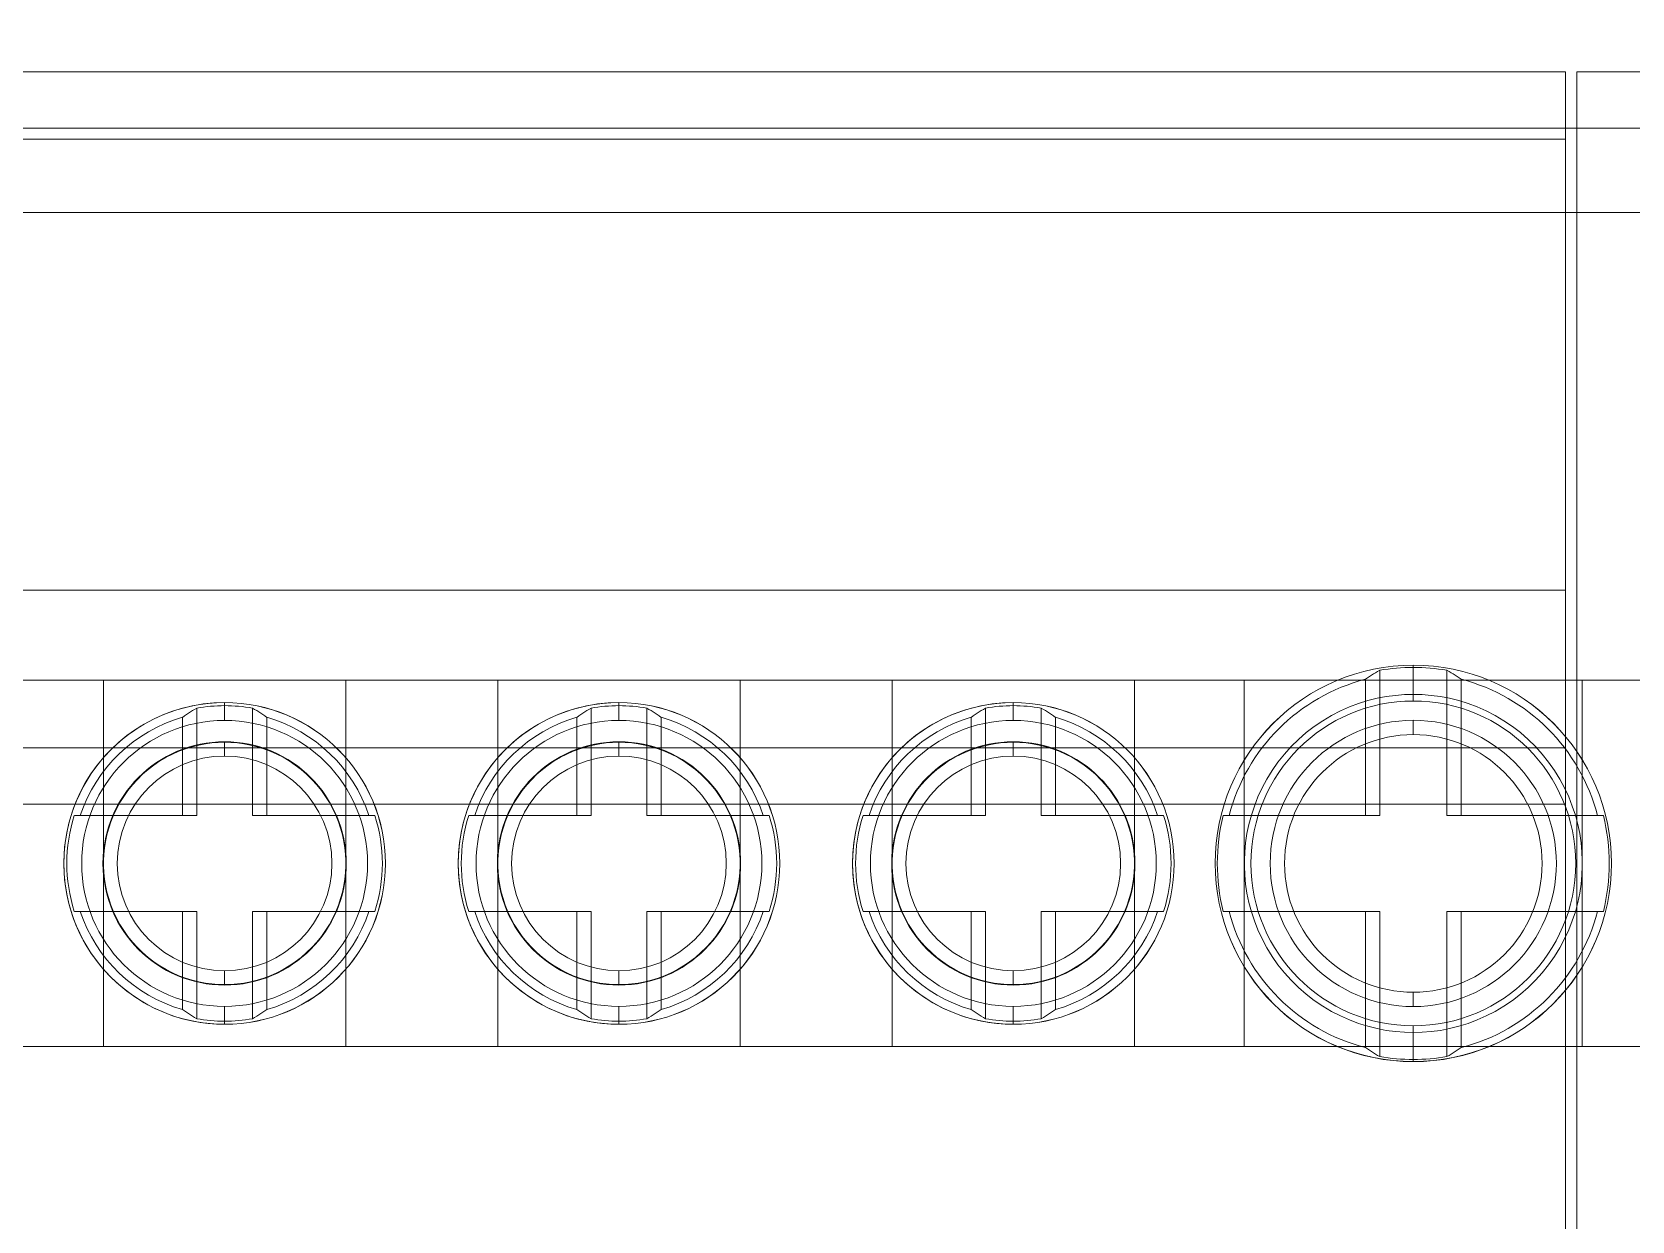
# Model space of a CAD drawing. Header units: millimetres. Extents: x 37984 to 70752, y 14140 to 37584.
# Drawn here: x 39497.72 to 39526.12, y 35981.36 to 36002.46 of the extents above; entities that cross this region are included whole.
import ezdxf

# ---------------------------------------------------------------- set-up
doc = ezdxf.new("R2010")
doc.units = ezdxf.units.MM
doc.set_wipeout_variables(frame=1)
doc.layers.add('000-PI-Oprema', color=30, linetype='Continuous', lineweight=5)
doc.layers.add('004-PI-DIN Šina', color=3, linetype='Continuous')

# ---------------------------------------------------------------- blocks, each defined once
blk = doc.blocks.new('*U860')
at = {"layer": '004-PI-DIN Šina'}
blk.add_lwpolyline([(510, -17.5), (510, 17.5), (0, 17.5), (0, -17.5)], close=True, dxfattribs=at)
blk.add_lwpolyline([(0, 12.5), (510, 12.5)], dxfattribs=at)
blk = doc.blocks.new('2P ERICO distri_563720')
blk.add_wipeout([(44946.537, 36899.761), (45076.137, 36899.761), (45076.137, 36851.433), (45073.337, 36851.433), (45073.337, 36857.671), (45068.637, 36857.671), (45068.637, 36856.671), (44954.037, 36856.671), (44954.037, 36857.671), (44949.337, 36857.671), (44949.337, 36851.433), (44946.537, 36851.433)]).dxf.layer = '000-PI-Oprema'
at = {"layer": '000-PI-Oprema'}
for p, q in [((44966.537, 36859.271), (44966.537, 36895.061)), ((44966.737, 36885.871), (44966.737, 36865.871)), ((44968.729, 36874.083), (44968.693, 36874.06)), ((44968.766, 36874.105), (44968.729, 36874.083)), ((44968.803, 36874.127), (44968.766, 36874.105)), ((44968.84, 36874.149), (44968.803, 36874.127)), ((44968.84, 36871.572), (44968.84, 36874.149)), ((44969.437, 36874.238), (44969.437, 36874.237)), ((44969.437, 36873.603), (44969.437, 36874.238)), ((44969.437, 36874.201), (44969.437, 36874.237)), ((44970.07, 36874.127), (44970.033, 36874.149)), ((44970.033, 36871.572), (44970.033, 36874.149)), ((44970.107, 36874.105), (44970.07, 36874.127)), ((44970.144, 36874.083), (44970.107, 36874.105)), ((44970.18, 36874.06), (44970.144, 36874.083)), ((44949.737, 36873.971), (44966.537, 36873.971)), ((44966.437, 36873.971), (44966.437, 36867.471)), ((44966.537, 36873.971), (44966.737, 36873.971)), ((44966.737, 36873.971), (45073.337, 36873.971)), ((44968.621, 36874.014), (44968.586, 36873.99)), ((44968.586, 36871.572), (44968.586, 36873.99)), ((44968.657, 36874.037), (44968.621, 36874.014)), ((44968.693, 36874.06), (44968.657, 36874.037)), ((44970.216, 36874.037), (44970.18, 36874.06)), ((44970.252, 36874.014), (44970.216, 36874.037)), ((44970.287, 36873.99), (44970.252, 36874.014)), ((44970.287, 36871.572), (44970.287, 36873.99)), ((44972.437, 36873.971), (44972.437, 36867.471)), ((44974.387, 36873.971), (44974.387, 36867.471)), ((44978.687, 36873.971), (44978.687, 36867.471)), ((44981.387, 36873.971), (44981.387, 36867.471)), ((44985.687, 36873.971), (44985.687, 36867.471)), ((44988.387, 36873.971), (44988.387, 36867.471)), ((44992.687, 36873.971), (44992.687, 36867.471)), ((44968.465, 36873.559), (44968.302, 36873.498)), ((44968.629, 36873.61), (44968.465, 36873.559)), ((44968.793, 36873.651), (44968.629, 36873.61)), ((44968.957, 36873.683), (44968.793, 36873.651)), ((44969.119, 36873.704), (44968.957, 36873.683)), ((44969.279, 36873.717), (44969.119, 36873.704)), ((44969.437, 36873.721), (44969.279, 36873.717)), ((44969.594, 36873.717), (44969.437, 36873.721)), ((44969.437, 36873.721), (44969.437, 36873.721)), ((44969.754, 36873.704), (44969.594, 36873.717)), ((44969.916, 36873.683), (44969.754, 36873.704)), ((44970.08, 36873.651), (44969.916, 36873.683)), ((44970.244, 36873.61), (44970.08, 36873.651)), ((44970.408, 36873.559), (44970.244, 36873.61)), ((44970.571, 36873.498), (44970.408, 36873.559)), ((44976.537, 36873.576), (44976.537, 36873.576)), ((44976.537, 36873.258), (44976.537, 36873.576)), ((44976.537, 36873.521), (44976.537, 36873.576)), ((44983.537, 36873.576), (44983.537, 36873.576)), ((44983.537, 36873.258), (44983.537, 36873.576)), ((44983.537, 36873.521), (44983.537, 36873.576)), ((44990.537, 36873.576), (44990.537, 36873.576)), ((44990.537, 36873.258), (44990.537, 36873.576)), ((44990.537, 36873.521), (44990.537, 36873.576)), ((44967.829, 36873.254), (44967.679, 36873.153)), ((44967.983, 36873.346), (44967.829, 36873.254)), ((44968.141, 36873.427), (44967.983, 36873.346)), ((44968.302, 36873.498), (44968.141, 36873.427)), ((44969.437, 36873.261), (44969.437, 36873.261)), ((44969.437, 36873.007), (44969.437, 36873.261)), ((44970.732, 36873.427), (44970.571, 36873.498)), ((44970.89, 36873.346), (44970.732, 36873.427)), ((44971.044, 36873.254), (44970.89, 36873.346)), ((44971.194, 36873.153), (44971.044, 36873.254)), ((44975.823, 36873.338), (44975.787, 36873.314)), ((44975.787, 36871.572), (44975.787, 36873.314)), ((44975.858, 36873.363), (44975.823, 36873.338)), ((44975.894, 36873.386), (44975.858, 36873.363)), ((44975.931, 36873.41), (44975.894, 36873.386)), ((44975.967, 36873.432), (44975.931, 36873.41)), ((44976.004, 36873.455), (44975.967, 36873.432)), ((44976.041, 36873.477), (44976.004, 36873.455)), ((44976.041, 36871.572), (44976.041, 36873.477)), ((44977.069, 36873.455), (44977.032, 36873.477)), ((44977.032, 36871.572), (44977.032, 36873.477)), ((44977.106, 36873.432), (44977.069, 36873.455)), ((44977.143, 36873.41), (44977.106, 36873.432)), ((44977.179, 36873.386), (44977.143, 36873.41)), ((44977.215, 36873.363), (44977.179, 36873.386)), ((44977.251, 36873.338), (44977.215, 36873.363)), ((44977.286, 36873.314), (44977.251, 36873.338)), ((44977.286, 36871.572), (44977.286, 36873.314)), ((44982.823, 36873.338), (44982.787, 36873.314)), ((44982.787, 36871.572), (44982.787, 36873.314)), ((44982.858, 36873.363), (44982.823, 36873.338)), ((44982.894, 36873.386), (44982.858, 36873.363)), ((44982.931, 36873.41), (44982.894, 36873.386)), ((44982.967, 36873.432), (44982.931, 36873.41)), ((44983.004, 36873.455), (44982.967, 36873.432)), ((44983.041, 36873.477), (44983.004, 36873.455)), ((44983.041, 36871.572), (44983.041, 36873.477)), ((44984.069, 36873.455), (44984.032, 36873.477)), ((44984.032, 36871.572), (44984.032, 36873.477)), ((44984.106, 36873.432), (44984.069, 36873.455)), ((44984.143, 36873.41), (44984.106, 36873.432)), ((44984.179, 36873.386), (44984.143, 36873.41)), ((44984.215, 36873.363), (44984.179, 36873.386)), ((44984.251, 36873.338), (44984.215, 36873.363)), ((44984.286, 36873.314), (44984.251, 36873.338)), ((44984.286, 36871.572), (44984.286, 36873.314)), ((44989.787, 36873.314), (44989.823, 36873.338)), ((44989.787, 36873.314), (44989.787, 36871.572)), ((44989.823, 36873.338), (44989.858, 36873.363)), ((44989.858, 36873.363), (44989.894, 36873.386)), ((44989.894, 36873.386), (44989.931, 36873.41)), ((44989.931, 36873.41), (44989.967, 36873.432)), ((44989.967, 36873.432), (44990.004, 36873.455)), ((44990.004, 36873.455), (44990.041, 36873.477)), ((44990.041, 36873.477), (44990.041, 36871.572)), ((44991.032, 36873.477), (44991.069, 36873.455)), ((44991.032, 36873.477), (44991.032, 36871.572)), ((44991.069, 36873.455), (44991.106, 36873.432)), ((44991.106, 36873.432), (44991.143, 36873.41)), ((44991.143, 36873.41), (44991.179, 36873.386)), ((44991.179, 36873.386), (44991.215, 36873.363)), ((44991.215, 36873.363), (44991.251, 36873.338)), ((44991.251, 36873.338), (44991.286, 36873.314)), ((44991.286, 36873.314), (44991.286, 36871.572)), ((44967.536, 36873.042), (44967.399, 36872.923)), ((44967.679, 36873.153), (44967.536, 36873.042)), ((44971.337, 36873.042), (44971.194, 36873.153)), ((44971.474, 36872.923), (44971.337, 36873.042)), ((44967.269, 36872.795), (44967.148, 36872.66)), ((44967.399, 36872.923), (44967.269, 36872.795)), ((44971.604, 36872.795), (44971.474, 36872.923)), ((44971.726, 36872.66), (44971.604, 36872.795)), ((44975.611, 36872.662), (44975.499, 36872.604)), ((44975.726, 36872.713), (44975.611, 36872.662)), ((44975.843, 36872.756), (44975.726, 36872.713)), ((44975.96, 36872.792), (44975.843, 36872.756)), ((44976.077, 36872.822), (44975.96, 36872.792)), ((44976.194, 36872.844), (44976.077, 36872.822)), ((44976.31, 36872.859), (44976.194, 36872.844)), ((44976.424, 36872.868), (44976.31, 36872.859)), ((44976.537, 36872.871), (44976.424, 36872.868)), ((44976.537, 36872.88), (44976.537, 36872.88)), ((44976.537, 36872.626), (44976.537, 36872.88)), ((44976.537, 36872.871), (44976.537, 36872.871)), ((44976.649, 36872.868), (44976.537, 36872.871)), ((44976.763, 36872.859), (44976.649, 36872.868)), ((44976.879, 36872.844), (44976.763, 36872.859)), ((44976.996, 36872.822), (44976.879, 36872.844)), ((44977.113, 36872.792), (44976.996, 36872.822)), ((44977.23, 36872.756), (44977.113, 36872.792)), ((44977.347, 36872.713), (44977.23, 36872.756)), ((44977.462, 36872.662), (44977.347, 36872.713)), ((44977.575, 36872.604), (44977.462, 36872.662)), ((44982.611, 36872.662), (44982.499, 36872.604)), ((44982.726, 36872.713), (44982.611, 36872.662)), ((44982.843, 36872.756), (44982.726, 36872.713)), ((44982.96, 36872.792), (44982.843, 36872.756)), ((44983.077, 36872.822), (44982.96, 36872.792)), ((44983.194, 36872.844), (44983.077, 36872.822)), ((44983.31, 36872.859), (44983.194, 36872.844)), ((44983.424, 36872.868), (44983.31, 36872.859)), ((44983.537, 36872.871), (44983.424, 36872.868)), ((44983.537, 36872.88), (44983.537, 36872.88)), ((44983.537, 36872.626), (44983.537, 36872.88)), ((44983.537, 36872.871), (44983.537, 36872.871)), ((44983.649, 36872.868), (44983.537, 36872.871)), ((44983.763, 36872.859), (44983.649, 36872.868)), ((44983.879, 36872.844), (44983.763, 36872.859)), ((44983.996, 36872.822), (44983.879, 36872.844)), ((44984.113, 36872.792), (44983.996, 36872.822)), ((44984.23, 36872.756), (44984.113, 36872.792)), ((44984.347, 36872.713), (44984.23, 36872.756)), ((44984.462, 36872.662), (44984.347, 36872.713)), ((44984.575, 36872.604), (44984.462, 36872.662)), ((44989.611, 36872.662), (44989.499, 36872.604)), ((44989.726, 36872.713), (44989.611, 36872.662)), ((44989.843, 36872.756), (44989.726, 36872.713)), ((44989.96, 36872.792), (44989.843, 36872.756)), ((44990.077, 36872.822), (44989.96, 36872.792)), ((44990.194, 36872.844), (44990.077, 36872.822)), ((44990.31, 36872.859), (44990.194, 36872.844)), ((44990.424, 36872.868), (44990.31, 36872.859)), ((44990.537, 36872.871), (44990.424, 36872.868)), ((44990.537, 36872.88), (44990.537, 36872.88)), ((44990.537, 36872.626), (44990.537, 36872.88)), ((44990.537, 36872.871), (44990.537, 36872.871)), ((44990.649, 36872.868), (44990.537, 36872.871)), ((44990.763, 36872.859), (44990.649, 36872.868)), ((44990.879, 36872.844), (44990.763, 36872.859)), ((44990.996, 36872.822), (44990.879, 36872.844)), ((44991.113, 36872.792), (44990.996, 36872.822)), ((44991.23, 36872.756), (44991.113, 36872.792)), ((44991.347, 36872.713), (44991.23, 36872.756)), ((44991.462, 36872.662), (44991.347, 36872.713)), ((44991.575, 36872.604), (44991.462, 36872.662)), ((44967.035, 36872.519), (44966.931, 36872.371)), ((44967.148, 36872.66), (44967.035, 36872.519)), ((44971.839, 36872.519), (44971.726, 36872.66)), ((44971.942, 36872.371), (44971.839, 36872.519)), ((44975.179, 36872.389), (44975.081, 36872.304)), ((44975.282, 36872.467), (44975.179, 36872.389)), ((44975.389, 36872.539), (44975.282, 36872.467)), ((44975.499, 36872.604), (44975.389, 36872.539)), ((44977.685, 36872.539), (44977.575, 36872.604)), ((44977.791, 36872.467), (44977.685, 36872.539)), ((44977.894, 36872.389), (44977.791, 36872.467)), ((44977.992, 36872.304), (44977.894, 36872.389)), ((44982.179, 36872.389), (44982.081, 36872.304)), ((44982.282, 36872.467), (44982.179, 36872.389)), ((44982.389, 36872.539), (44982.282, 36872.467)), ((44982.499, 36872.604), (44982.389, 36872.539)), ((44984.685, 36872.539), (44984.575, 36872.604)), ((44984.791, 36872.467), (44984.685, 36872.539)), ((44984.894, 36872.389), (44984.791, 36872.467)), ((44984.992, 36872.304), (44984.894, 36872.389)), ((44989.179, 36872.389), (44989.081, 36872.304)), ((44989.282, 36872.467), (44989.179, 36872.389)), ((44989.389, 36872.539), (44989.282, 36872.467)), ((44989.499, 36872.604), (44989.389, 36872.539)), ((44991.685, 36872.539), (44991.575, 36872.604)), ((44991.791, 36872.467), (44991.685, 36872.539)), ((44991.894, 36872.389), (44991.791, 36872.467)), ((44991.992, 36872.304), (44991.894, 36872.389)), ((44966.837, 36872.218), (44966.753, 36872.062)), ((44966.931, 36872.371), (44966.837, 36872.218)), ((44972.036, 36872.218), (44971.942, 36872.371)), ((44972.12, 36872.062), (44972.036, 36872.218)), ((44974.901, 36872.117), (44974.82, 36872.016)), ((44974.988, 36872.213), (44974.901, 36872.117)), ((44975.081, 36872.304), (44974.988, 36872.213)), ((44978.085, 36872.213), (44977.992, 36872.304)), ((44978.172, 36872.117), (44978.085, 36872.213)), ((44978.253, 36872.016), (44978.172, 36872.117)), ((44981.901, 36872.117), (44981.82, 36872.016)), ((44981.988, 36872.213), (44981.901, 36872.117)), ((44982.081, 36872.304), (44981.988, 36872.213)), ((44985.085, 36872.213), (44984.992, 36872.304)), ((44985.172, 36872.117), (44985.085, 36872.213)), ((44985.253, 36872.016), (44985.172, 36872.117)), ((44988.901, 36872.117), (44988.82, 36872.016)), ((44988.988, 36872.213), (44988.901, 36872.117)), ((44989.081, 36872.304), (44988.988, 36872.213)), ((44992.085, 36872.213), (44991.992, 36872.304)), ((44992.172, 36872.117), (44992.085, 36872.213)), ((44992.253, 36872.016), (44992.172, 36872.117)), ((44966.679, 36871.902), (44966.615, 36871.74)), ((44966.753, 36872.062), (44966.679, 36871.902)), ((44972.194, 36871.902), (44972.12, 36872.062)), ((44972.258, 36871.74), (44972.194, 36871.902)), ((44974.746, 36871.911), (44974.678, 36871.803)), ((44974.82, 36872.016), (44974.746, 36871.911)), ((44978.327, 36871.911), (44978.253, 36872.016)), ((44978.395, 36871.803), (44978.327, 36871.911)), ((44981.746, 36871.911), (44981.678, 36871.803)), ((44981.82, 36872.016), (44981.746, 36871.911)), ((44985.327, 36871.911), (44985.253, 36872.016)), ((44985.395, 36871.803), (44985.327, 36871.911)), ((44988.746, 36871.911), (44988.678, 36871.803)), ((44988.82, 36872.016), (44988.746, 36871.911)), ((44992.327, 36871.911), (44992.253, 36872.016)), ((44992.395, 36871.803), (44992.327, 36871.911)), ((44968.84, 36871.572), (44966.063, 36871.572)), ((44966.561, 36871.577), (44966.517, 36871.413)), ((44966.615, 36871.74), (44966.561, 36871.577)), ((44972.81, 36871.572), (44970.033, 36871.572)), ((44972.312, 36871.577), (44972.258, 36871.74)), ((44972.356, 36871.413), (44972.312, 36871.577)), ((44976.041, 36871.572), (44973.869, 36871.572)), ((44974.564, 36871.577), (44974.518, 36871.462)), ((44974.618, 36871.691), (44974.564, 36871.577)), ((44974.678, 36871.803), (44974.618, 36871.691)), ((44979.204, 36871.572), (44977.032, 36871.572)), ((44978.455, 36871.691), (44978.395, 36871.803)), ((44978.509, 36871.577), (44978.455, 36871.691)), ((44978.555, 36871.462), (44978.509, 36871.577)), ((44983.041, 36871.572), (44980.869, 36871.572)), ((44981.564, 36871.577), (44981.518, 36871.462)), ((44981.618, 36871.691), (44981.564, 36871.577)), ((44981.678, 36871.803), (44981.618, 36871.691)), ((44986.204, 36871.572), (44984.032, 36871.572)), ((44985.455, 36871.691), (44985.395, 36871.803)), ((44985.509, 36871.577), (44985.455, 36871.691)), ((44985.555, 36871.462), (44985.509, 36871.577)), ((44990.041, 36871.572), (44987.869, 36871.572)), ((44988.564, 36871.577), (44988.518, 36871.462)), ((44988.618, 36871.691), (44988.564, 36871.577)), ((44988.678, 36871.803), (44988.618, 36871.691)), ((44993.204, 36871.572), (44991.032, 36871.572)), ((44992.455, 36871.691), (44992.395, 36871.803)), ((44992.509, 36871.577), (44992.455, 36871.691)), ((44992.555, 36871.462), (44992.509, 36871.577)), ((44966.484, 36871.25), (44966.459, 36871.088)), ((44966.517, 36871.413), (44966.484, 36871.25)), ((44972.39, 36871.25), (44972.356, 36871.413)), ((44972.414, 36871.088), (44972.39, 36871.25)), ((44974.479, 36871.346), (44974.447, 36871.229)), ((44974.518, 36871.462), (44974.479, 36871.346)), ((44978.594, 36871.346), (44978.555, 36871.462)), ((44978.626, 36871.229), (44978.594, 36871.346)), ((44981.479, 36871.346), (44981.447, 36871.229)), ((44981.518, 36871.462), (44981.479, 36871.346)), ((44985.594, 36871.346), (44985.555, 36871.462)), ((44985.626, 36871.229), (44985.594, 36871.346)), ((44988.479, 36871.346), (44988.447, 36871.229)), ((44988.518, 36871.462), (44988.479, 36871.346)), ((44992.594, 36871.346), (44992.555, 36871.462)), ((44992.626, 36871.229), (44992.594, 36871.346)), ((44966.459, 36871.088), (44966.444, 36870.929)), ((44972.429, 36870.929), (44972.414, 36871.088)), ((44974.404, 36870.998), (44974.393, 36870.884)), ((44974.423, 36871.113), (44974.404, 36870.998)), ((44974.447, 36871.229), (44974.423, 36871.113)), ((44978.651, 36871.113), (44978.626, 36871.229)), ((44978.669, 36870.998), (44978.651, 36871.113)), ((44978.68, 36870.884), (44978.669, 36870.998)), ((44981.404, 36870.998), (44981.393, 36870.884)), ((44981.423, 36871.113), (44981.404, 36870.998)), ((44981.447, 36871.229), (44981.423, 36871.113)), ((44985.651, 36871.113), (44985.626, 36871.229)), ((44985.669, 36870.998), (44985.651, 36871.113)), ((44985.68, 36870.884), (44985.669, 36870.998)), ((44988.404, 36870.998), (44988.393, 36870.884)), ((44988.423, 36871.113), (44988.404, 36870.998)), ((44988.447, 36871.229), (44988.423, 36871.113)), ((44992.651, 36871.113), (44992.626, 36871.229)), ((44992.669, 36870.998), (44992.651, 36871.113)), ((44992.68, 36870.884), (44992.669, 36870.998)), ((44966.444, 36870.929), (44966.437, 36870.771)), ((44966.437, 36870.757), (44966.437, 36870.771)), ((44966.437, 36870.743), (44966.437, 36870.757)), ((44966.437, 36870.728), (44966.437, 36870.743)), ((44966.437, 36870.714), (44966.437, 36870.728)), ((44966.437, 36870.7), (44966.437, 36870.714)), ((44966.437, 36870.686), (44966.437, 36870.7)), ((44966.437, 36870.671), (44966.437, 36870.686)), ((44972.436, 36870.771), (44972.429, 36870.929)), ((44972.436, 36870.771), (44972.436, 36870.757)), ((44972.436, 36870.757), (44972.436, 36870.743)), ((44972.436, 36870.743), (44972.436, 36870.728)), ((44972.436, 36870.728), (44972.436, 36870.714)), ((44972.436, 36870.714), (44972.436, 36870.7)), ((44972.436, 36870.7), (44972.436, 36870.686)), ((44972.436, 36870.686), (44972.436, 36870.671)), ((44974.393, 36870.884), (44974.387, 36870.771)), ((44974.387, 36870.757), (44974.387, 36870.771)), ((44974.387, 36870.743), (44974.387, 36870.757)), ((44974.387, 36870.728), (44974.387, 36870.743)), ((44974.387, 36870.714), (44974.387, 36870.728)), ((44974.387, 36870.7), (44974.387, 36870.714)), ((44974.387, 36870.686), (44974.387, 36870.7)), ((44974.387, 36870.671), (44974.387, 36870.686)), ((44978.686, 36870.771), (44978.68, 36870.884)), ((44978.686, 36870.771), (44978.686, 36870.757)), ((44978.686, 36870.757), (44978.686, 36870.743)), ((44978.686, 36870.743), (44978.686, 36870.728)), ((44978.686, 36870.728), (44978.686, 36870.714)), ((44978.686, 36870.714), (44978.686, 36870.7)), ((44978.686, 36870.7), (44978.686, 36870.686)), ((44978.686, 36870.686), (44978.686, 36870.671)), ((44981.393, 36870.884), (44981.387, 36870.771)), ((44981.387, 36870.757), (44981.387, 36870.771)), ((44981.387, 36870.743), (44981.387, 36870.757)), ((44981.387, 36870.728), (44981.387, 36870.743)), ((44981.387, 36870.714), (44981.387, 36870.728)), ((44981.387, 36870.7), (44981.387, 36870.714)), ((44981.387, 36870.686), (44981.387, 36870.7)), ((44981.387, 36870.671), (44981.387, 36870.686)), ((44985.686, 36870.771), (44985.68, 36870.884)), ((44985.686, 36870.771), (44985.686, 36870.757)), ((44985.686, 36870.757), (44985.686, 36870.743)), ((44985.686, 36870.743), (44985.686, 36870.728)), ((44985.686, 36870.728), (44985.686, 36870.714)), ((44985.686, 36870.714), (44985.686, 36870.7)), ((44985.686, 36870.7), (44985.686, 36870.686)), ((44985.686, 36870.686), (44985.686, 36870.671)), ((44988.393, 36870.884), (44988.387, 36870.771)), ((44988.387, 36870.757), (44988.387, 36870.771)), ((44988.387, 36870.743), (44988.387, 36870.757)), ((44988.387, 36870.728), (44988.387, 36870.743)), ((44988.387, 36870.714), (44988.387, 36870.728)), ((44988.387, 36870.7), (44988.387, 36870.714)), ((44988.387, 36870.686), (44988.387, 36870.7)), ((44988.387, 36870.671), (44988.387, 36870.686)), ((44992.686, 36870.771), (44992.68, 36870.884)), ((44992.686, 36870.771), (44992.686, 36870.757)), ((44992.686, 36870.757), (44992.686, 36870.743)), ((44992.686, 36870.743), (44992.686, 36870.728)), ((44992.686, 36870.728), (44992.686, 36870.714)), ((44992.686, 36870.714), (44992.686, 36870.7)), ((44992.686, 36870.7), (44992.686, 36870.686)), ((44992.686, 36870.686), (44992.686, 36870.671)), ((44966.437, 36870.671), (44966.444, 36870.514)), ((44966.444, 36870.514), (44966.459, 36870.354)), ((44972.414, 36870.354), (44972.429, 36870.514)), ((44972.429, 36870.514), (44972.436, 36870.671)), ((44974.387, 36870.671), (44974.393, 36870.559)), ((44974.393, 36870.559), (44974.404, 36870.445)), ((44974.404, 36870.445), (44974.423, 36870.329)), ((44978.651, 36870.329), (44978.669, 36870.445)), ((44978.669, 36870.445), (44978.68, 36870.559)), ((44978.68, 36870.559), (44978.686, 36870.671)), ((44981.387, 36870.671), (44981.393, 36870.559)), ((44981.393, 36870.559), (44981.404, 36870.445)), ((44981.404, 36870.445), (44981.423, 36870.329)), ((44985.651, 36870.329), (44985.669, 36870.445)), ((44985.669, 36870.445), (44985.68, 36870.559)), ((44985.68, 36870.559), (44985.686, 36870.671)), ((44988.387, 36870.671), (44988.393, 36870.559)), ((44988.393, 36870.559), (44988.404, 36870.445)), ((44988.404, 36870.445), (44988.423, 36870.329)), ((44992.651, 36870.329), (44992.669, 36870.445)), ((44992.669, 36870.445), (44992.68, 36870.559)), ((44992.68, 36870.559), (44992.686, 36870.671)), ((44966.459, 36870.354), (44966.484, 36870.192)), ((44966.484, 36870.192), (44966.517, 36870.029)), ((44972.356, 36870.029), (44972.39, 36870.192)), ((44972.39, 36870.192), (44972.414, 36870.354)), ((44974.423, 36870.329), (44974.447, 36870.213)), ((44974.447, 36870.213), (44974.479, 36870.097)), ((44978.594, 36870.097), (44978.626, 36870.213)), ((44978.626, 36870.213), (44978.651, 36870.329)), ((44981.423, 36870.329), (44981.447, 36870.213)), ((44981.447, 36870.213), (44981.479, 36870.097)), ((44985.594, 36870.097), (44985.626, 36870.213)), ((44985.626, 36870.213), (44985.651, 36870.329)), ((44988.423, 36870.329), (44988.447, 36870.213)), ((44988.447, 36870.213), (44988.479, 36870.097)), ((44992.594, 36870.097), (44992.626, 36870.213)), ((44992.626, 36870.213), (44992.651, 36870.329)), ((44966.063, 36869.87), (44968.84, 36869.87)), ((44966.517, 36870.029), (44966.561, 36869.866)), ((44966.561, 36869.866), (44966.615, 36869.702)), ((44968.586, 36867.452), (44968.586, 36869.87)), ((44968.84, 36867.293), (44968.84, 36869.87)), ((44970.033, 36867.293), (44970.033, 36869.87)), ((44970.033, 36869.87), (44972.81, 36869.87)), ((44970.287, 36867.452), (44970.287, 36869.87)), ((44972.258, 36869.702), (44972.312, 36869.866)), ((44972.312, 36869.866), (44972.356, 36870.029)), ((44973.869, 36869.87), (44976.041, 36869.87)), ((44974.479, 36870.097), (44974.518, 36869.98)), ((44974.518, 36869.98), (44974.564, 36869.865)), ((44974.564, 36869.865), (44974.618, 36869.751)), ((44975.787, 36868.129), (44975.787, 36869.87)), ((44976.041, 36867.966), (44976.041, 36869.87)), ((44977.032, 36867.966), (44977.032, 36869.87)), ((44977.032, 36869.87), (44979.204, 36869.87)), ((44977.286, 36868.129), (44977.286, 36869.87)), ((44978.455, 36869.751), (44978.509, 36869.865)), ((44978.509, 36869.865), (44978.555, 36869.98)), ((44978.555, 36869.98), (44978.594, 36870.097)), ((44980.869, 36869.87), (44983.041, 36869.87)), ((44981.479, 36870.097), (44981.518, 36869.98)), ((44981.518, 36869.98), (44981.564, 36869.865)), ((44981.564, 36869.865), (44981.618, 36869.751)), ((44982.787, 36868.129), (44982.787, 36869.87)), ((44983.041, 36867.966), (44983.041, 36869.87)), ((44984.032, 36867.966), (44984.032, 36869.87)), ((44984.032, 36869.87), (44986.204, 36869.87)), ((44984.286, 36868.129), (44984.286, 36869.87)), ((44985.455, 36869.751), (44985.509, 36869.865)), ((44985.509, 36869.865), (44985.555, 36869.98)), ((44985.555, 36869.98), (44985.594, 36870.097)), ((44987.869, 36869.87), (44990.041, 36869.87)), ((44988.479, 36870.097), (44988.518, 36869.98)), ((44988.518, 36869.98), (44988.564, 36869.865)), ((44988.564, 36869.865), (44988.618, 36869.751)), ((44989.787, 36869.87), (44989.787, 36868.129)), ((44990.041, 36869.87), (44990.041, 36867.966)), ((44991.032, 36869.87), (44993.204, 36869.87)), ((44991.032, 36869.87), (44991.032, 36867.966)), ((44991.286, 36869.87), (44991.286, 36868.129)), ((44992.455, 36869.751), (44992.509, 36869.865)), ((44992.509, 36869.865), (44992.555, 36869.98)), ((44992.555, 36869.98), (44992.594, 36870.097)), ((44966.615, 36869.702), (44966.679, 36869.54)), ((44966.679, 36869.54), (44966.753, 36869.381)), ((45056.137, 36869.671), (44966.737, 36869.671)), ((44972.12, 36869.381), (44972.194, 36869.54)), ((44972.194, 36869.54), (44972.258, 36869.702)), ((44974.618, 36869.751), (44974.678, 36869.64)), ((44974.678, 36869.64), (44974.746, 36869.531)), ((44978.327, 36869.531), (44978.395, 36869.64)), ((44978.395, 36869.64), (44978.455, 36869.751)), ((44981.618, 36869.751), (44981.678, 36869.64)), ((44981.678, 36869.64), (44981.746, 36869.531)), ((44985.327, 36869.531), (44985.395, 36869.64)), ((44985.395, 36869.64), (44985.455, 36869.751)), ((44988.618, 36869.751), (44988.678, 36869.64)), ((44988.678, 36869.64), (44988.746, 36869.531)), ((44992.327, 36869.531), (44992.395, 36869.64)), ((44992.395, 36869.64), (44992.455, 36869.751)), ((44966.753, 36869.381), (44966.837, 36869.224)), ((44972.036, 36869.224), (44972.12, 36869.381)), ((44974.746, 36869.531), (44974.82, 36869.426)), ((44974.82, 36869.426), (44974.901, 36869.325)), ((44974.901, 36869.325), (44974.988, 36869.229)), ((44978.085, 36869.229), (44978.172, 36869.325)), ((44978.172, 36869.325), (44978.253, 36869.426)), ((44978.253, 36869.426), (44978.327, 36869.531)), ((44981.746, 36869.531), (44981.82, 36869.426)), ((44981.82, 36869.426), (44981.901, 36869.325)), ((44981.901, 36869.325), (44981.988, 36869.229)), ((44985.085, 36869.229), (44985.172, 36869.325)), ((44985.172, 36869.325), (44985.253, 36869.426)), ((44985.253, 36869.426), (44985.327, 36869.531)), ((44988.746, 36869.531), (44988.82, 36869.426)), ((44988.82, 36869.426), (44988.901, 36869.325)), ((44988.901, 36869.325), (44988.988, 36869.229)), ((44992.085, 36869.229), (44992.172, 36869.325)), ((44992.172, 36869.325), (44992.253, 36869.426)), ((44992.253, 36869.426), (44992.327, 36869.531)), ((44966.837, 36869.224), (44966.931, 36869.071)), ((44966.931, 36869.071), (44967.035, 36868.924)), ((44971.839, 36868.924), (44971.942, 36869.071)), ((44971.942, 36869.071), (44972.036, 36869.224)), ((44974.988, 36869.229), (44975.081, 36869.139)), ((44975.081, 36869.139), (44975.179, 36869.054)), ((44975.179, 36869.054), (44975.282, 36868.975)), ((44975.282, 36868.975), (44975.389, 36868.903)), ((44977.685, 36868.903), (44977.791, 36868.975)), ((44977.791, 36868.975), (44977.894, 36869.054)), ((44977.894, 36869.054), (44977.992, 36869.139)), ((44977.992, 36869.139), (44978.085, 36869.229)), ((44981.988, 36869.229), (44982.081, 36869.139)), ((44982.081, 36869.139), (44982.179, 36869.054)), ((44982.179, 36869.054), (44982.282, 36868.975)), ((44982.282, 36868.975), (44982.389, 36868.903)), ((44984.685, 36868.903), (44984.791, 36868.975)), ((44984.791, 36868.975), (44984.894, 36869.054)), ((44984.894, 36869.054), (44984.992, 36869.139)), ((44984.992, 36869.139), (44985.085, 36869.229)), ((44988.988, 36869.229), (44989.081, 36869.139)), ((44989.081, 36869.139), (44989.179, 36869.054)), ((44989.179, 36869.054), (44989.282, 36868.975)), ((44989.282, 36868.975), (44989.389, 36868.903)), ((44991.685, 36868.903), (44991.791, 36868.975)), ((44991.791, 36868.975), (44991.894, 36869.054)), ((44991.894, 36869.054), (44991.992, 36869.139)), ((44991.992, 36869.139), (44992.085, 36869.229)), ((44967.035, 36868.924), (44967.148, 36868.782)), ((44967.148, 36868.782), (44967.269, 36868.647)), ((44971.604, 36868.647), (44971.726, 36868.782)), ((44971.726, 36868.782), (44971.839, 36868.924)), ((44975.389, 36868.903), (44975.499, 36868.838)), ((44975.499, 36868.838), (44975.611, 36868.78)), ((44975.611, 36868.78), (44975.726, 36868.73)), ((44975.726, 36868.73), (44975.843, 36868.686)), ((44975.843, 36868.686), (44975.96, 36868.65)), ((44976.537, 36868.816), (44976.537, 36868.562)), ((44977.113, 36868.65), (44977.23, 36868.686)), ((44977.23, 36868.686), (44977.347, 36868.73)), ((44977.347, 36868.73), (44977.462, 36868.78)), ((44977.462, 36868.78), (44977.575, 36868.838)), ((44977.575, 36868.838), (44977.685, 36868.903)), ((44982.389, 36868.903), (44982.499, 36868.838)), ((44982.499, 36868.838), (44982.611, 36868.78)), ((44982.611, 36868.78), (44982.726, 36868.73)), ((44982.726, 36868.73), (44982.843, 36868.686)), ((44982.843, 36868.686), (44982.96, 36868.65)), ((44983.537, 36868.816), (44983.537, 36868.562)), ((44984.113, 36868.65), (44984.23, 36868.686)), ((44984.23, 36868.686), (44984.347, 36868.73)), ((44984.347, 36868.73), (44984.462, 36868.78)), ((44984.462, 36868.78), (44984.575, 36868.838)), ((44984.575, 36868.838), (44984.685, 36868.903)), ((44989.389, 36868.903), (44989.499, 36868.838)), ((44989.499, 36868.838), (44989.611, 36868.78)), ((44989.611, 36868.78), (44989.726, 36868.73)), ((44989.726, 36868.73), (44989.843, 36868.686)), ((44989.843, 36868.686), (44989.96, 36868.65)), ((44990.537, 36868.816), (44990.537, 36868.562)), ((44991.113, 36868.65), (44991.23, 36868.686)), ((44991.23, 36868.686), (44991.347, 36868.73)), ((44991.347, 36868.73), (44991.462, 36868.78)), ((44991.462, 36868.78), (44991.575, 36868.838)), ((44991.575, 36868.838), (44991.685, 36868.903)), ((44966.737, 36868.671), (44966.737, 36868.671)), ((45056.137, 36868.671), (44966.737, 36868.671)), ((45056.137, 36868.671), (44966.737, 36868.671)), ((44967.269, 36868.647), (44967.399, 36868.52)), ((44967.399, 36868.52), (44967.536, 36868.4)), ((44969.437, 36868.435), (44969.437, 36868.181)), ((44971.337, 36868.4), (44971.474, 36868.52)), ((44971.474, 36868.52), (44971.604, 36868.647)), ((44975.96, 36868.65), (44976.077, 36868.621)), ((44976.077, 36868.621), (44976.194, 36868.599)), ((44976.194, 36868.599), (44976.31, 36868.583)), ((44976.31, 36868.583), (44976.424, 36868.574)), ((44976.424, 36868.574), (44976.537, 36868.571)), ((44976.537, 36868.571), (44976.649, 36868.574)), ((44976.537, 36868.571), (44976.537, 36868.571)), ((44976.537, 36868.562), (44976.537, 36868.562)), ((44976.649, 36868.574), (44976.763, 36868.583)), ((44976.763, 36868.583), (44976.879, 36868.599)), ((44976.879, 36868.599), (44976.996, 36868.621)), ((44976.996, 36868.621), (44977.113, 36868.65)), ((44982.96, 36868.65), (44983.077, 36868.621)), ((44983.077, 36868.621), (44983.194, 36868.599)), ((44983.194, 36868.599), (44983.31, 36868.583)), ((44983.31, 36868.583), (44983.424, 36868.574)), ((44983.424, 36868.574), (44983.537, 36868.571)), ((44983.537, 36868.571), (44983.649, 36868.574)), ((44983.537, 36868.571), (44983.537, 36868.571)), ((44983.537, 36868.562), (44983.537, 36868.562)), ((44983.649, 36868.574), (44983.763, 36868.583)), ((44983.763, 36868.583), (44983.879, 36868.599)), ((44983.879, 36868.599), (44983.996, 36868.621)), ((44983.996, 36868.621), (44984.113, 36868.65)), ((44989.96, 36868.65), (44990.077, 36868.621)), ((44990.077, 36868.621), (44990.194, 36868.599)), ((44990.194, 36868.599), (44990.31, 36868.583)), ((44990.31, 36868.583), (44990.424, 36868.574)), ((44990.424, 36868.574), (44990.537, 36868.571)), ((44990.537, 36868.571), (44990.649, 36868.574)), ((44990.537, 36868.571), (44990.537, 36868.571)), ((44990.537, 36868.562), (44990.537, 36868.562)), ((44990.649, 36868.574), (44990.763, 36868.583)), ((44990.763, 36868.583), (44990.879, 36868.599)), ((44990.879, 36868.599), (44990.996, 36868.621)), ((44990.996, 36868.621), (44991.113, 36868.65)), ((44967.536, 36868.4), (44967.679, 36868.29)), ((44967.679, 36868.29), (44967.829, 36868.188)), ((44967.829, 36868.188), (44967.983, 36868.097)), ((44969.437, 36868.181), (44969.437, 36868.181)), ((44970.89, 36868.097), (44971.044, 36868.188)), ((44971.044, 36868.188), (44971.194, 36868.29)), ((44971.194, 36868.29), (44971.337, 36868.4)), ((44975.823, 36868.104), (44975.787, 36868.129)), ((44976.537, 36868.184), (44976.537, 36867.866)), ((44977.286, 36868.129), (44977.251, 36868.104)), ((44982.823, 36868.104), (44982.787, 36868.129)), ((44983.537, 36868.184), (44983.537, 36867.866)), ((44984.286, 36868.129), (44984.251, 36868.104)), ((44989.787, 36868.129), (44989.823, 36868.104)), ((44990.537, 36868.184), (44990.537, 36867.866)), ((44991.251, 36868.104), (44991.286, 36868.129)), ((44967.983, 36868.097), (44968.141, 36868.015)), ((44968.141, 36868.015), (44968.302, 36867.944)), ((44968.302, 36867.944), (44968.465, 36867.883)), ((44968.465, 36867.883), (44968.629, 36867.832)), ((44969.437, 36867.839), (44969.437, 36867.204)), ((44970.244, 36867.832), (44970.408, 36867.883)), ((44970.408, 36867.883), (44970.571, 36867.944)), ((44970.571, 36867.944), (44970.732, 36868.015)), ((44970.732, 36868.015), (44970.89, 36868.097)), ((44975.858, 36868.08), (44975.823, 36868.104)), ((44975.894, 36868.056), (44975.858, 36868.08)), ((44975.931, 36868.033), (44975.894, 36868.056)), ((44975.967, 36868.01), (44975.931, 36868.033)), ((44976.004, 36867.988), (44975.967, 36868.01)), ((44976.041, 36867.966), (44976.004, 36867.988)), ((44976.537, 36867.921), (44976.537, 36867.867)), ((44976.537, 36867.866), (44976.537, 36867.867)), ((44977.069, 36867.988), (44977.032, 36867.966)), ((44977.106, 36868.01), (44977.069, 36867.988)), ((44977.143, 36868.033), (44977.106, 36868.01)), ((44977.179, 36868.056), (44977.143, 36868.033)), ((44977.215, 36868.08), (44977.179, 36868.056)), ((44977.251, 36868.104), (44977.215, 36868.08)), ((44982.858, 36868.08), (44982.823, 36868.104)), ((44982.894, 36868.056), (44982.858, 36868.08)), ((44982.931, 36868.033), (44982.894, 36868.056)), ((44982.967, 36868.01), (44982.931, 36868.033)), ((44983.004, 36867.988), (44982.967, 36868.01)), ((44983.041, 36867.966), (44983.004, 36867.988)), ((44983.537, 36867.921), (44983.537, 36867.867)), ((44983.537, 36867.866), (44983.537, 36867.867)), ((44984.069, 36867.988), (44984.032, 36867.966)), ((44984.106, 36868.01), (44984.069, 36867.988)), ((44984.143, 36868.033), (44984.106, 36868.01)), ((44984.179, 36868.056), (44984.143, 36868.033)), ((44984.215, 36868.08), (44984.179, 36868.056)), ((44984.251, 36868.104), (44984.215, 36868.08)), ((44989.823, 36868.104), (44989.858, 36868.08)), ((44989.858, 36868.08), (44989.894, 36868.056)), ((44989.894, 36868.056), (44989.931, 36868.033)), ((44989.931, 36868.033), (44989.967, 36868.01)), ((44989.967, 36868.01), (44990.004, 36867.988)), ((44990.004, 36867.988), (44990.041, 36867.966)), ((44990.537, 36867.921), (44990.537, 36867.867)), ((44990.537, 36867.866), (44990.537, 36867.867)), ((44991.032, 36867.966), (44991.069, 36867.988)), ((44991.069, 36867.988), (44991.106, 36868.01)), ((44991.106, 36868.01), (44991.143, 36868.033)), ((44991.143, 36868.033), (44991.179, 36868.056)), ((44991.179, 36868.056), (44991.215, 36868.08)), ((44991.215, 36868.08), (44991.251, 36868.104)), ((44968.629, 36867.832), (44968.793, 36867.791)), ((44968.793, 36867.791), (44968.957, 36867.76)), ((44968.957, 36867.76), (44969.119, 36867.738)), ((44969.119, 36867.738), (44969.279, 36867.725)), ((44969.279, 36867.725), (44969.437, 36867.721)), ((44969.437, 36867.721), (44969.594, 36867.725)), ((44969.437, 36867.721), (44969.437, 36867.721)), ((44969.594, 36867.725), (44969.754, 36867.738)), ((44969.754, 36867.738), (44969.916, 36867.76)), ((44969.916, 36867.76), (44970.08, 36867.791)), ((44970.08, 36867.791), (44970.244, 36867.832)), ((44949.737, 36867.471), (44966.537, 36867.471)), ((44966.537, 36867.471), (44966.737, 36867.471)), ((44966.737, 36867.471), (44966.737, 36867.471)), ((45056.137, 36867.471), (44966.737, 36867.471)), ((44968.621, 36867.428), (44968.586, 36867.452)), ((44968.657, 36867.405), (44968.621, 36867.428)), ((44968.693, 36867.382), (44968.657, 36867.405)), ((44968.729, 36867.359), (44968.693, 36867.382)), ((44968.766, 36867.337), (44968.729, 36867.359)), ((44968.803, 36867.315), (44968.766, 36867.337)), ((44968.84, 36867.293), (44968.803, 36867.315)), ((44970.07, 36867.315), (44970.033, 36867.293)), ((44970.107, 36867.337), (44970.07, 36867.315)), ((44970.144, 36867.359), (44970.107, 36867.337)), ((44970.18, 36867.382), (44970.144, 36867.359)), ((44970.216, 36867.405), (44970.18, 36867.382)), ((44970.252, 36867.428), (44970.216, 36867.405)), ((44970.287, 36867.452), (44970.252, 36867.428)), ((44969.437, 36867.242), (44969.437, 36867.205)), ((44969.437, 36867.204), (44969.437, 36867.205)), ((44966.737, 36865.871), (44966.737, 36857.871)), ((44966.737, 36865.871), (44966.737, 36865.871)), ((45056.137, 36865.871), (44966.737, 36865.871)), ((44966.537, 36859.171), (44954.037, 36859.171)), ((44966.537, 36856.671), (44966.537, 36859.271)), ((44966.537, 36859.271), (44966.537, 36859.271)), ((44966.737, 36859.171), (44966.537, 36859.171)), ((45068.637, 36859.171), (44966.737, 36859.171)), ((44966.537, 36857.671), (44954.037, 36857.671)), ((44966.737, 36857.671), (44966.537, 36857.671)), ((44966.737, 36857.871), (44966.737, 36856.671)), ((44966.737, 36857.871), (44966.737, 36857.871)), ((45056.137, 36857.871), (44966.737, 36857.871)), ((45068.637, 36857.671), (44966.737, 36857.671)), ((44966.537, 36856.671), (44954.037, 36856.671)), ((44966.537, 36856.671), (44966.537, 36856.671)), ((44966.737, 36856.671), (44966.737, 36856.671)), ((45056.137, 36856.671), (44966.737, 36856.671))]:
    blk.add_line(p, q, dxfattribs=at)
for centre, radius, start, end in [((44969.437, 36870.721), 3.517, 90, 270), ((44969.437, 36870.721), 3.516, 90, 270), ((44969.437, 36870.721), 3.479, 90, 99.8783), ((44969.437, 36870.721), 3.517, 270, 90), ((44969.437, 36870.721), 3.516, 270, 90), ((44969.437, 36870.721), 3.479, 80.1217, 90), ((44969.437, 36870.721), 3.378, 104.5887, 165.4113), ((44969.437, 36870.721), 3.378, 14.5887, 75.4113), ((44969.437, 36870.721), 2.882, 90, 270), ((44969.437, 36870.721), 2.882, 270, 90), ((44976.537, 36870.721), 2.855, 90, 269.9999), ((44976.537, 36870.721), 2.854, 90, 270), ((44976.537, 36870.721), 2.8, 90, 100.1893), ((44976.537, 36870.721), 2.855, 269.9999, 90), ((44976.537, 36870.721), 2.854, 270, 90), ((44976.537, 36870.721), 2.8, 79.8107, 90), ((44983.537, 36870.721), 2.855, 90, 269.9999), ((44983.537, 36870.721), 2.854, 90, 270), ((44983.537, 36870.721), 2.8, 90, 100.1893), ((44983.537, 36870.721), 2.855, 269.9999, 90), ((44983.537, 36870.721), 2.854, 270, 90), ((44983.537, 36870.721), 2.8, 79.8107, 90), ((44990.537, 36870.721), 2.855, 90, 269.9999), ((44990.537, 36870.721), 2.854, 90, 270), ((44990.537, 36870.721), 2.8, 90, 100.1893), ((44990.537, 36870.721), 2.855, 269.9999, 90), ((44990.537, 36870.721), 2.854, 270, 90), ((44990.537, 36870.721), 2.8, 79.8107, 90), ((44969.437, 36870.721), 2.54, 90, 270), ((44969.437, 36870.721), 2.54, 270, 90), ((44976.537, 36870.721), 2.699, 106.1198, 161.6214), ((44976.537, 36870.721), 2.537, 90, 270), ((44976.537, 36870.721), 2.537, 270, 90), ((44976.537, 36870.721), 2.699, 18.3786, 73.8802), ((44983.537, 36870.721), 2.699, 106.1198, 161.6214), ((44983.537, 36870.721), 2.537, 90, 270), ((44983.537, 36870.721), 2.537, 270, 90), ((44983.537, 36870.721), 2.699, 18.3786, 73.8802), ((44990.537, 36870.721), 2.699, 106.1198, 161.6214), ((44990.537, 36870.721), 2.537, 90, 270), ((44990.537, 36870.721), 2.537, 270, 90), ((44990.537, 36870.721), 2.699, 18.3786, 73.8802), ((44969.437, 36870.721), 2.286, 90, 270), ((44969.437, 36870.721), 2.286, 270, 90), ((44976.537, 36870.721), 2.159, 90, 270), ((44976.537, 36870.721), 2.159, 270, 90), ((44983.537, 36870.721), 2.159, 90, 270), ((44983.537, 36870.721), 2.159, 270, 90), ((44990.537, 36870.721), 2.159, 90, 270), ((44990.537, 36870.721), 2.159, 270, 90), ((44976.537, 36870.721), 1.905, 90, 270), ((44976.537, 36870.721), 1.905, 270, 90), ((44983.537, 36870.721), 1.905, 90, 270), ((44983.537, 36870.721), 1.905, 270, 90), ((44990.537, 36870.721), 1.905, 90, 270), ((44990.537, 36870.721), 1.905, 270, 90), ((44969.437, 36870.721), 3.479, 165.8442, 194.1558), ((44969.437, 36870.721), 3.479, 345.8442, 14.1558), ((44976.537, 36870.721), 2.8, 162.3075, 197.6925), ((44976.537, 36870.721), 2.8, 342.3075, 17.6925), ((44983.537, 36870.721), 2.8, 162.3075, 197.6925), ((44983.537, 36870.721), 2.8, 342.3075, 17.6925), ((44990.537, 36870.721), 2.8, 162.3075, 197.6925), ((44990.537, 36870.721), 2.8, 342.3075, 17.6925), ((44969.437, 36870.721), 3.378, 194.5888, 255.4112), ((44969.437, 36870.721), 3.378, 284.5888, 345.4112), ((44976.537, 36870.721), 2.699, 198.3786, 253.8802), ((44976.537, 36870.721), 2.699, 286.1198, 341.6214), ((44983.537, 36870.721), 2.699, 198.3786, 253.8802), ((44983.537, 36870.721), 2.699, 286.1198, 341.6214), ((44990.537, 36870.721), 2.699, 198.3786, 253.8802), ((44990.537, 36870.721), 2.699, 286.1198, 341.6214), ((44976.537, 36870.721), 2.8, 259.8107, 270), ((44976.537, 36870.721), 2.8, 270, 280.1893), ((44983.537, 36870.721), 2.8, 259.8107, 270), ((44983.537, 36870.721), 2.8, 270, 280.1893), ((44990.537, 36870.721), 2.8, 259.8107, 270), ((44990.537, 36870.721), 2.8, 270, 280.1893), ((44969.437, 36870.721), 3.479, 260.1216, 270), ((44969.437, 36870.721), 3.479, 270, 279.8784)]:
    blk.add_arc(centre, radius, start, end, dxfattribs=at)

msp = doc.modelspace()

# ---------------------------------------------------------------- block references
msp.add_blockref('*U860', (39383.172, 35979.404))

# ---------------------------------------------------------------- next in the draw order: block references
at = {"layer": '000-PI-Oprema', "rotation": 180}
msp.add_blockref('2P ERICO distri_563720', (84491.674, 72858.429), dxfattribs=at)

doc.saveas('drawing.dxf')
